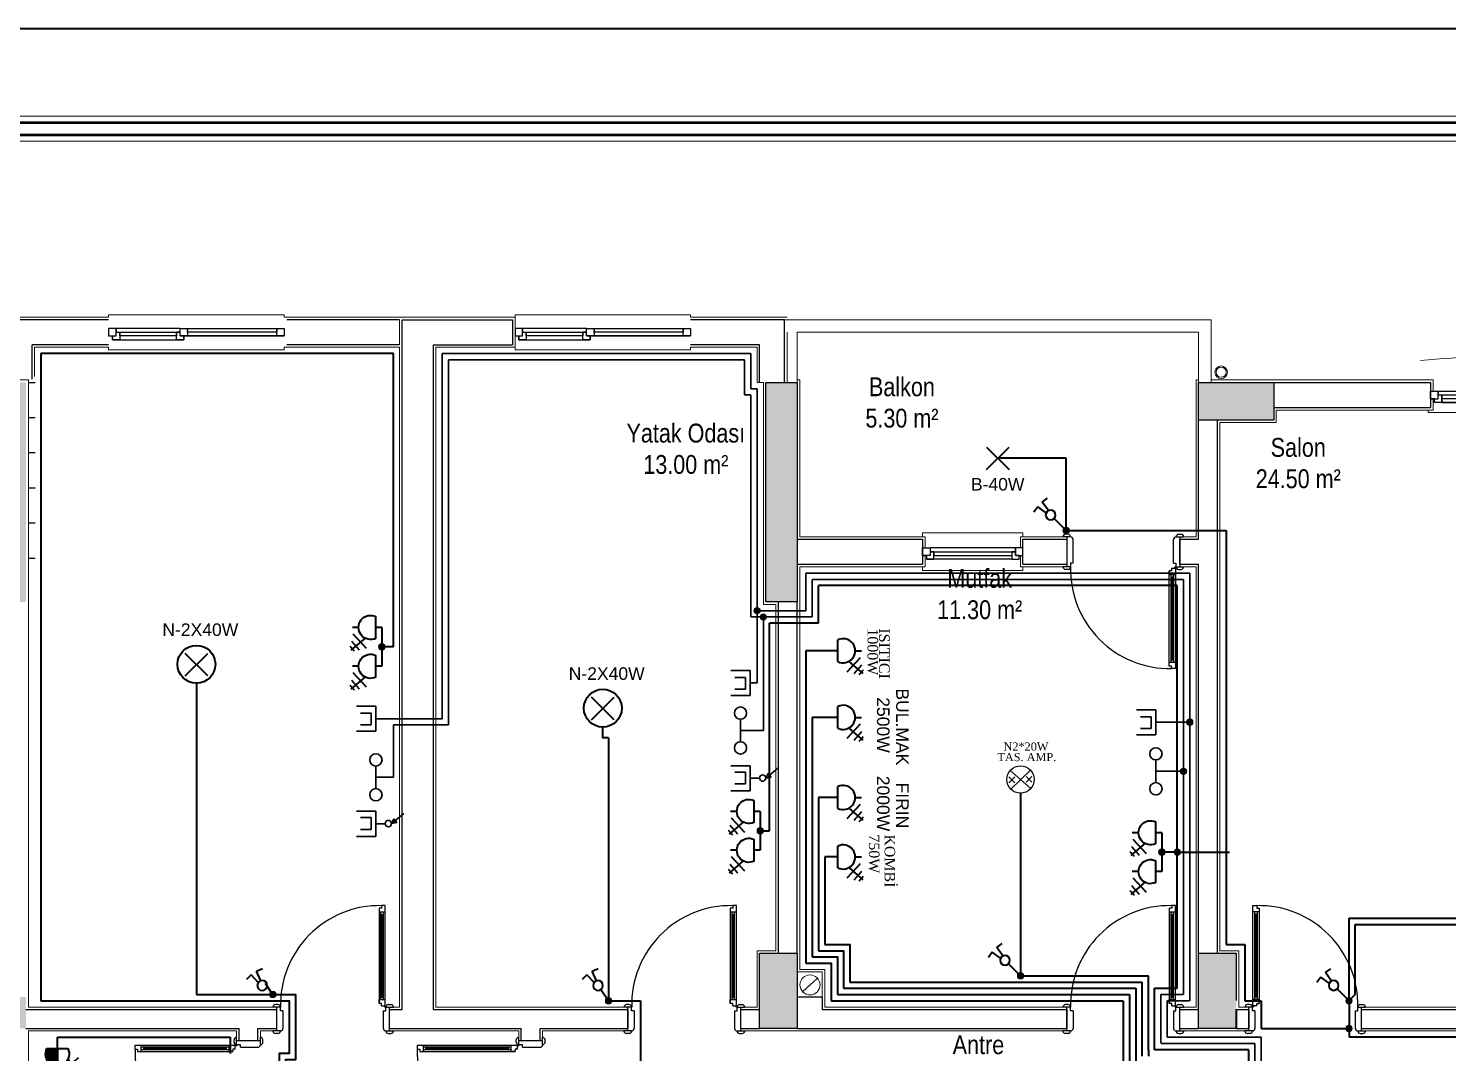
# Model space of a CAD drawing. Header units: metres. Extents: x 134072 to 172200, y 35728 to 38066.
# Drawn here: x 149183 to 150314, y 37250 to 38066 of the extents above; entities that cross this region are included whole.
import ezdxf
from ezdxf.enums import TextEntityAlignment as Align

# ---------------------------------------------------------------- set-up
doc = ezdxf.new("R2010")
doc.units = ezdxf.units.M
doc.linetypes.add('DASHED', pattern=[0.75, 0.5, -0.25])
for name, color, linetype in [('ANA', 10, 'Continuous'), ('den', 156, 'Continuous'), ('duvaR', 52, 'Continuous'), ('kapı', 129, 'Continuous'), ('Kolon', 175, 'Continuous'), ('pencere', 28, 'Continuous'), ('YAZI', 1, 'Continuous'), ('yazı', 7, 'Continuous')]:
    doc.layers.add(name, color=color, linetype=linetype)
for name, color, linetype, lineweight in [('baca', 161, 'Continuous', 20), ('Cizgi 20', 175, 'Continuous', 20), ('ELEKTRİK', 102, 'Continuous', 40), ('m_kuvvetliakım', 1, 'Continuous', 40), ('m_zayıfakım', 2, 'DASHED', 30), ('SEMBOL', 140, 'Continuous', 20), ('sıva', 145, 'Continuous', 5), ('Tarama 13', 221, 'Continuous', 13), ('Yagmur olugu', 201, 'Continuous', 15)]:
    doc.layers.add(name, color=color, linetype=linetype, lineweight=lineweight)
doc.styles.add('omr', font='ARIALN.TTF', dxfattribs={"height": 20})
doc.styles.add('ROMANTUR', font='arial.ttf', dxfattribs={"width": 0.7})
doc.styles.add('YAZI', font='times.ttf', dxfattribs={"height": 10.5})

# ---------------------------------------------------------------- blocks, each defined once
blk = doc.blocks.new('kapi')
at = {"layer": 'kapı'}
for p, q in [((42748.9, 28325.5), (42748.9, 28327.5)), ((42750.9, 28323.5), (42750.9, 28329.6)), ((42774.9, 28326.5), (42750.9, 28326.5)), ((42774.9, 28323.6), (42774.9, 28329.6)), ((42776.9, 28325.5), (42776.9, 28327.5)), ((42753.9, 28323.5), (42750.9, 28323.5)), ((42753.9, 28321.5), (42753.9, 28323.5)), ((42753.9, 28321.5), (42772.9, 28321.5)), ((42671.9, 28245), (42674.9, 28245)), ((42671.9, 28243), (42671.9, 28245)), ((42671.9, 28245), (42747.9, 28245)), ((42674.9, 28245), (42674.9, 28240)), ((42744.9, 28245), (42744.9, 28240)), ((42747.9, 28245), (42744.9, 28245)), ((42747.9, 28243), (42747.9, 28245)), ((42669.9, 28240), (42669.9, 28243)), ((42669.9, 28243), (42671.9, 28243)), ((42749.9, 28240), (42669.9, 28240)), ((42744.9, 28243.5), (42674.9, 28243.5)), ((42744.9, 28241.5), (42674.9, 28241.5)), ((42676.9, 28243.5), (42676.9, 28241.5)), ((42743, 28242.5), (42676.9, 28242.5)), ((42743, 28243.5), (42743, 28241.5)), ((42749.9, 28243), (42747.9, 28243)), ((42748.9, 28237.5), (42748.9, 28235.5)), ((42749.9, 28243), (42749.9, 28240)), ((42753.9, 28239.5), (42750.9, 28239.5)), ((42750.9, 28239.5), (42750.9, 28233.4)), ((42774.9, 28236.5), (42750.9, 28236.5)), ((42753.9, 28241.5), (42772.9, 28241.5)), ((42753.9, 28241.5), (42753.9, 28239.5)), ((42774.9, 28239.4), (42774.9, 28233.4)), ((42776.9, 28237.5), (42776.9, 28235.5))]:
    blk.add_line(p, q, dxfattribs=at)
blk.add_circle((42750.4, 28240), 0.5, dxfattribs=at)
for centre, radius, start, end in [((42751.1, 28327.5), 2.16, 94.4027, 179.1752), ((42750.9, 28325.5), 2, 180, 269.8869), ((42772.7, 28323.7), 2.19, 274.9061, 358.5815), ((42774.8, 28327.5), 2.16, 0.8274, 85.5947), ((42774.9, 28325.6), 2.01, 270.2023, 356.1969), ((42748.9, 28244.5), 79, 88.5661, 181.1371), ((42750.9, 28237.5), 2, 90.1131, 180), ((42751.1, 28235.5), 2.16, 180.8248, 265.5973), ((42772.7, 28239.3), 2.19, 1.4185, 85.0939), ((42774.9, 28237.4), 2.01, 3.8031, 89.7977), ((42774.8, 28235.5), 2.16, 274.4053, 359.1726)]:
    blk.add_arc(centre, radius, start, end, dxfattribs=at)
blk = doc.blocks.new('m-priz')
at = {"layer": 'm_kuvvetliakım'}
for p, q in [((0, 13.9), (0, 18.8)), ((16.7, 7.4), (5.3, 18.1)), ((8.5, 8.7), (18.2, 19.9)), ((18.2, 13), (11.2, 19.1)), ((19, 17.1), (15.3, 20.4)), ((8.7, 0), (-8.7, 0))]:
    blk.add_line(p, q, dxfattribs=at)
blk.add_arc((0, 4.2), 9.63, 333.9421, 206.0579, dxfattribs=at)
blk = doc.blocks.new('m-komutatör')
at = {"layer": 'm_kuvvetliakım', "color": 6}
for p, q in [((-24.8, 4), (-23.5, 12.1)), ((-12, 2), (-24.8, 4)), ((-12, -1.9), (-24.9, -4.1)), ((-24.9, -4.1), (-23.6, -12.2))]:
    blk.add_line(p, q, dxfattribs=at)
blk.add_circle((-6.2, 0), 6.17, dxfattribs=at)
blk = doc.blocks.new('m-anten')
at = {"layer": 'm_zayıfakım', "color": 30, "linetype": 'Continuous', "ltscale": 100}
for p, q in [((10, 0), (-10, 0)), ((-10, 0), (-10, -15.6)), ((10, -15.6), (10, 0)), ((-5, -3.7), (-5, -12.4)), ((4.4, -3.7), (-5, -3.7)), ((4.4, -12.4), (4.4, -3.7))]:
    blk.add_line(p, q, dxfattribs=at)
blk = doc.blocks.new('m-telefon')
at = {"layer": 'm_zayıfakım', "color": 2, "linetype": 'Continuous', "ltscale": 100}
blk.add_line((-9, 0), (9, 0), dxfattribs=at)
for centre in [(-13.9, 0), (13.9, 0)]:
    blk.add_circle(centre, 4.9, dxfattribs=at)
blk = doc.blocks.new('m-avize')
at = {"layer": 'm_kuvvetliakım', "color": 1}
for p, q in [((9, -9), (-9, 9)), ((-9, -9), (9, 9))]:
    blk.add_line(p, q, dxfattribs=at)
blk.add_circle((0, 0.3), 15.1, dxfattribs=at)
blk = doc.blocks.new('m-tv')
at = {"layer": 'm_zayıfakım', "color": 30, "linetype": 'Continuous', "ltscale": 100}
for p, q in [((-0.2, 12.7), (-8.3, 22.3)), ((-1, 16.7), (-4.1, 14.2)), ((-0.2, 12.7), (-4.1, 14.2)), ((-0.2, 12.7), (-1, 16.7)), ((10, 0), (-10, 0)), ((-10, 0), (-10, -15.6)), ((0, 0), (0, 7.4)), ((10, 0), (10, -15.6)), ((10, -15.6), (10, 0)), ((-5, -3.7), (-5, -12.4)), ((4.4, -3.7), (-5, -3.7)), ((4.4, -12.4), (4.4, -3.7))]:
    blk.add_line(p, q, dxfattribs=at)
blk.add_circle((-0.2, 9.9), 2.55, dxfattribs=at)
blk = doc.blocks.new('m-J1')
at = {"layer": 'm_kuvvetliakım'}
for p, q in [((-9, -9), (9, 9)), ((-9, 9), (9, -9))]:
    blk.add_line(p, q, dxfattribs=at)
blk = doc.blocks.new('m-epriz')
at = {"layer": 'm_kuvvetliakım'}
blk.add_hatch(color=256, dxfattribs=at).paths.add_polyline_path([(0, 13.9), (0, 0), (8.7, 0, 0.554639)])
for p, q in [((-19.7, 18), (-16.2, 21)), ((-8.5, 8.7), (-18.2, 19.9)), ((-18.2, 13), (-11.2, 19.1)), ((-16.7, 7.4), (-5.3, 18.1)), ((0, 13.9), (0, 18.8)), ((0, 0), (0, 13.9)), ((8.7, 0), (-8.7, 0))]:
    blk.add_line(p, q, dxfattribs=at)
blk.add_arc((0, 4.2), 9.63, 333.9421, 206.0579, dxfattribs=at)

msp = doc.modelspace()

# ---------------------------------------------------------------- hatches: boundary and pattern name
at = {"layer": 'SEMBOL'}
for points in [[(150012.4, 37666.1, -1), (150007.3, 37666.1, -1)], [(149766.1, 37602.1, -1), (149761, 37602.1, -1)], [(149771.1, 37597.1, -1), (149766, 37597.1, -1)], [(149466.8, 37573.3, -1), (149461.7, 37573.3, -1)], [(150111.1, 37513.2, -1), (150106, 37513.2, -1)], [(150106.1, 37474.1, -1), (150101, 37474.1, -1)], [(149768.5, 37426.6, -1), (149763.4, 37426.6, -1)], [(150088.7, 37409.6, -1), (150083.6, 37409.6, -1)], [(150101.2, 37409.6, -1), (150096.1, 37409.6, -1)], [(149976.1, 37311.1, -1), (149971, 37311.1, -1)], [(149374.9, 37296.7, -1), (149379.9, 37295.7, -1)], [(149642.6, 37291.5, -1), (149647.6, 37290.6, -1)], [(150238.1, 37291.1, -1), (150233, 37291.1, -1)], [(150238.1, 37269.1, -1), (150233, 37269.1, -1)]]:
    msp.add_hatch(color=1, dxfattribs=at).paths.add_polyline_path(points)
at = {"layer": 'Tarama 13'}
h = msp.add_hatch(dxfattribs=at)
h.set_pattern_fill('ANSI33,_O', color=256, scale=2)
h.set_pattern_definition([(45, (123036.863, 22063.553), (-8.980256, 8.980256), []), (45, (123045.843, 22063.553), (-8.980256, 8.980256), [6.35, -3.175])])
h.paths.add_polyline_path([(148380.5, 37659.1), (148350.5, 37659.1), (148350.5, 37599.1), (148380.5, 37599.1)])
h.paths.add_polyline_path([(148835.5, 37659.1), (148805.5, 37659.1), (148805.5, 37599.1), (148835.5, 37599.1)])
h.paths.add_polyline_path([(149180.5, 37784.1), (149155.5, 37784.1), (149155.5, 37609.1), (149180.5, 37609.1)])
h.paths.add_polyline_path([(149795.5, 37784.1), (149770.5, 37784.1), (149770.5, 37609.1), (149795.5, 37609.1)])
h.paths.add_polyline_path([(149795.5, 37329.1), (149765.5, 37329.1), (149765.5, 37269.1), (149795.5, 37269.1)])
h.paths.add_polyline_path([(149795.5, 37084.1), (149770.5, 37084.1), (149770.5, 37009.1), (149795.5, 37009.1)])
h.paths.add_polyline_path([(149180.5, 37084.1), (149155.5, 37084.1), (149155.5, 37009.1), (149180.5, 37009.1)])
h.paths.add_polyline_path([(149180.5, 37294.1), (148950.5, 37294.1), (148950.5, 37269.1), (149180.5, 37269.1)])
h.paths.add_polyline_path([(148835.5, 37084.1), (148660.5, 37084.1), (148660.5, 37059.1), (148835.5, 37059.1)])
h.paths.add_polyline_path([(148380.5, 37119.1), (148350.5, 37119.1), (148350.5, 37059.1), (148380.5, 37059.1)])
h.paths.add_polyline_path([(149180.5, 36859.1), (149155.5, 36859.1), (149155.5, 36784.1), (149180.5, 36784.1)])
h.paths.add_polyline_path([(149180.5, 36599.1), (149150.5, 36599.1), (149150.5, 36539.1), (149180.5, 36539.1)])
h.paths.add_polyline_path([(149180.5, 36259.1), (149155.5, 36259.1), (149155.5, 36084.1), (149180.5, 36084.1)])
h.paths.add_polyline_path([(148710.5, 36214.1), (148650.5, 36214.1), (148650.5, 36184.1), (148710.5, 36184.1)])
h.paths.add_polyline_path([(148380.5, 36244.1), (148350.5, 36244.1), (148350.5, 36184.1), (148380.5, 36184.1)])
h.paths.add_polyline_path([(148380.5, 36634.1), (148350.5, 36634.1), (148350.5, 36574.1), (148380.5, 36574.1)])
h.paths.add_polyline_path([(148710.5, 36599.1), (148650.5, 36599.1), (148650.5, 36569.1), (148710.5, 36569.1)])
h.paths.add_polyline_path([(149795.5, 36599.1), (149765.5, 36599.1), (149765.5, 36539.1), (149795.5, 36539.1)])
h.paths.add_polyline_path([(149795.5, 36259.1), (149770.5, 36259.1), (149770.5, 36084.1), (149795.5, 36084.1)])
h.paths.add_polyline_path([(150175.5, 36114.1), (150115.5, 36114.1), (150115.5, 36084.1), (150175.5, 36084.1)])
h.paths.add_polyline_path([(150145.5, 36599.1), (150115.5, 36599.1), (150115.5, 36539.1), (150145.5, 36539.1)])
h.paths.add_polyline_path([(150275.5, 36809.1), (150100.5, 36809.1), (150100.5, 36784.1), (150275.5, 36784.1)])
h.paths.add_polyline_path([(149795.5, 36859.1), (149770.5, 36859.1), (149770.5, 36784.1), (149795.5, 36784.1)])
h.paths.add_polyline_path([(150665.5, 36114.1), (150605.5, 36114.1), (150605.5, 36084.1), (150665.5, 36084.1)])
h.paths.add_polyline_path([(150765.5, 36599.1), (150640.5, 36599.1), (150640.5, 36574.1), (150765.5, 36574.1)])
h.paths.add_polyline_path([(150765.5, 36964.1), (150735.5, 36964.1), (150735.5, 36904.1), (150765.5, 36904.1)])
h.paths.add_polyline_path([(150765.5, 37294.1), (150640.5, 37294.1), (150640.5, 37269.1), (150765.5, 37269.1)])
h.paths.add_polyline_path([(150145.5, 37329.1), (150115.5, 37329.1), (150115.5, 37269.1), (150145.5, 37269.1)])
h.paths.add_polyline_path([(150275.5, 37084.1), (150100.5, 37084.1), (150100.5, 37059.1), (150275.5, 37059.1)])
h.paths.add_polyline_path([(150665.5, 37784.1), (150605.5, 37784.1), (150605.5, 37754.1), (150665.5, 37754.1)])
h.paths.add_polyline_path([(150175.5, 37784.1), (150115.5, 37784.1), (150115.5, 37754.1), (150175.5, 37754.1)])

# ---------------------------------------------------------------- linework, layer by layer
at = {"lineweight": 20}
for p, q in [((137518.3, 37996.4, 127785.9), (153740.3, 37996.4, 127785.9)), ((148139.4, 37976.4, 127785.9), (150911.3, 37976.4, 127785.9))]:
    msp.add_line(p, q, dxfattribs=at)
at = {"lineweight": 50}
for p, q in [((137523.3, 37991.4, 127785.9), (153732.7, 37991.4, 127785.9)), ((148134.4, 37981.4, 127785.9), (150917.1, 37981.4, 127785.9))]:
    msp.add_line(p, q, dxfattribs=at)
at = {"layer": 'ANA'}
for p, q in [((149968.9, 37469.6), (149964.3, 37465)), ((149964.3, 37469.6), (149968.9, 37465)), ((149978, 37469.9), (149982.6, 37465.3)), ((149982.6, 37469.9), (149978, 37465.3))]:
    msp.add_line(p, q, dxfattribs=at)
msp.add_circle((149973.6, 37467.5), 10.9, dxfattribs=at)
at = {"layer": 'baca', "linetype": 'ByBlock'}
for p, q in [((149795.5, 37314.1), (149815.5, 37314.1)), ((149815.5, 37314.1), (149815.5, 37294.1))]:
    msp.add_line(p, q, dxfattribs=at)
at = {"layer": 'baca'}
msp.add_line((149811.6, 37309.2), (149799.7, 37298.4), dxfattribs=at)
msp.add_circle((149805.7, 37303.8), 8, dxfattribs=at)
at = {"layer": 'Cizgi 20'}
for points in [[(149785.5, 37784.1), (149785.5, 37834.1), (150125.5, 37834.1), (150125.5, 37784.1)], [(149795.5, 37784.1), (149795.5, 37824.1), (150115.5, 37824.1), (150115.5, 37784.1)]]:
    msp.add_lwpolyline(points, dxfattribs=at)
at = {"layer": 'den'}
for p, q in [((149182.5, 37784.1), (149188, 37784.1)), ((149182.5, 37756.1), (149188, 37756.1)), ((149182.5, 37728.1), (149188, 37728.1)), ((149182.5, 37700.1), (149188, 37700.1)), ((149182.5, 37672.1), (149188, 37672.1)), ((149182.5, 37644.1), (149188, 37644.1))]:
    msp.add_line(p, q, dxfattribs=at)
at = {"layer": 'den', "lineweight": 5}
for points in [[(149246.5, 37836.1), (149246.5, 37838.1), (149386.5, 37838.1), (149386.5, 37836.1)], [(149570.5, 37836.1), (149570.5, 37838.1), (149710.5, 37838.1), (149710.5, 37836.1)], [(149246.5, 37812.1), (149246.5, 37810.1), (149386.5, 37810.1), (149386.5, 37812.1)], [(149570.5, 37812.1), (149570.5, 37810.1), (149710.5, 37810.1), (149710.5, 37812.1)], [(150482.5, 37762.1), (150482.5, 37760.1), (150298.5, 37760.1), (150298.5, 37762.1)], [(149895.5, 37661.1), (149895.5, 37664.1), (149975.5, 37664.1), (149975.5, 37661.1)], [(149975.5, 37637.1), (149975.5, 37634.1), (149895.5, 37634.1), (149895.5, 37637.1)]]:
    msp.add_lwpolyline(points, dxfattribs=at)
msp.add_arc((150390.5, 36727.3), 1078.7, 84.7877, 95.2123, dxfattribs=at)
at = {"layer": 'duvaR'}
for p, q in [((149246.5, 37834.1), (149165.5, 37834.1)), ((149478.5, 37834.1), (149388.5, 37834.1)), ((149480.5, 37834.1), (149568.5, 37834.1)), ((149480.5, 37509.1), (149480.5, 37834.1)), ((149568.5, 37834.1), (149568.5, 37814.1)), ((149785.5, 37834.1), (149710.5, 37834.1)), ((149785.5, 37784.1), (149785.5, 37834.1)), ((149185.5, 37786.7), (149185.5, 37814.1)), ((149478.5, 37814.1), (149388.5, 37814.1)), ((149505.5, 37284.1), (149505.5, 37814.1)), ((149505.5, 37814.1), (149568.5, 37814.1)), ((149765.5, 37814.1), (149710.5, 37814.1)), ((149765.5, 37784.1), (149765.5, 37814.1)), ((150175.5, 37784.1), (150300.5, 37784.1)), ((150300.5, 37784.1), (150300.5, 37764.1)), ((150175.5, 37764.1), (150300.5, 37764.1)), ((150115.5, 37659.1), (150115.5, 37754.1)), ((150130.5, 37329.1), (150130.5, 37754.1)), ((149795.5, 37659.1), (149895.5, 37659.1)), ((149895.5, 37659.1), (149895.5, 37639.1)), ((149975.5, 37659.1), (150010.5, 37659.1)), ((149975.5, 37639.1), (149975.5, 37659.1)), ((150010.5, 37659.1), (150010.5, 37639.1)), ((150100.5, 37659.1), (150115.5, 37659.1)), ((150100.5, 37639.1), (150100.5, 37659.1)), ((149795.5, 37639.1), (149895.5, 37639.1)), ((149975.5, 37639.1), (150010.5, 37639.1)), ((150100.5, 37639.1), (150115.5, 37639.1)), ((150115.5, 37329.1), (150115.5, 37639.1)), ((149780.5, 37329.1), (149780.5, 37609.1)), ((149795.5, 37329.1), (149795.5, 37609.1)), ((149480.5, 37284.1), (149480.5, 37509.1)), ((149815.5, 37294.1), (149795.5, 37294.1)), ((149815.5, 37294.1), (149815.5, 37284.1)), ((149180.5, 37284.1), (149340.5, 37284.1)), ((149340.5, 37284.1), (149380.1, 37284.1)), ((149470.5, 37284.1), (149480.5, 37284.1)), ((149505.5, 37284.1), (149590.5, 37284.1)), ((149590.5, 37284.1), (149660.5, 37284.1)), ((149660.5, 37284.1), (149660.5, 37269.1)), ((149750.5, 37284.1), (149765.5, 37284.1)), ((149750.5, 37269.1), (149750.5, 37284.1)), ((149815.5, 37284.1), (150010.5, 37284.1)), ((150010.5, 37284.1), (150010.5, 37269.1)), ((150100.5, 37284.1), (150115.5, 37284.1)), ((150100.5, 37269.1), (150100.5, 37284.1)), ((150145.5, 37284.1), (150155.5, 37284.1)), ((150155.5, 37284.1), (150155.5, 37269.1)), ((150245.5, 37284.1), (150385.5, 37284.1)), ((150245.5, 37269.1), (150245.5, 37284.1)), ((149180.5, 37269.1), (149350.5, 37269.1)), ((149350.5, 37259.1), (149350.5, 37269.1)), ((149365.5, 37269.1), (149380.5, 37269.1)), ((149365.5, 37259.1), (149365.5, 37269.1)), ((149365.5, 37269.1), (149380.5, 37269.1)), ((149470.5, 37269.1), (149480.5, 37269.1)), ((149480.5, 37269.1), (149575.5, 37269.1)), ((149575.5, 37259.1), (149575.5, 37269.1)), ((149590.5, 37259.1), (149590.5, 37269.1)), ((149590.5, 37269.1), (149660.5, 37269.1)), ((149750.5, 37269.1), (149765.5, 37269.1)), ((149795.5, 37269.1), (150010.5, 37269.1)), ((150100.5, 37269.1), (150115.5, 37269.1)), ((150145.5, 37269.1), (150155.5, 37269.1)), ((150245.5, 37269.1), (150385.5, 37269.1)), ((149365.5, 37259.1), (149350.5, 37259.1)), ((149590.5, 37259.1), (149575.5, 37259.1))]:
    msp.add_line(p, q, dxfattribs=at)
for points in [[(149246.5, 37814.1), (149185.5, 37814.1)], [(149340.5, 37284.1), (149380.5, 37284.1)]]:
    msp.add_lwpolyline(points, dxfattribs=at)
at = {"layer": 'ELEKTRİK'}
msp.add_line((135359.3, 38066.3, 127785.9), (172199.8, 38066.3, 127785.9), dxfattribs=at)
at = {"layer": 'kapı'}
for p, q in [((149462.1, 37365), (149462.1, 37362)), ((149464.1, 37365), (149462.1, 37365)), ((149462.1, 37365), (149462.1, 37289.1)), ((149467.1, 37367), (149464.1, 37367)), ((149464.1, 37367), (149464.1, 37365)), ((149467.1, 37287.1), (149467.1, 37367)), ((149742.1, 37365), (149742.1, 37362)), ((149744.1, 37365), (149742.1, 37365)), ((149742.1, 37365), (149742.1, 37289.1)), ((149747.1, 37367), (149744.1, 37367)), ((149744.1, 37367), (149744.1, 37365)), ((149747.1, 37287.1), (149747.1, 37367)), ((150092.1, 37365), (150092.1, 37362)), ((150094.1, 37365), (150092.1, 37365)), ((150092.1, 37365), (150092.1, 37289.1)), ((150097.1, 37367), (150094.1, 37367)), ((150094.1, 37367), (150094.1, 37365)), ((150097.1, 37287.1), (150097.1, 37367)), ((150158.9, 37367), (150161.9, 37367)), ((150158.9, 37287.1), (150158.9, 37367)), ((150161.9, 37367), (150161.9, 37365)), ((150161.9, 37365), (150163.9, 37365)), ((150163.9, 37365), (150163.9, 37362)), ((150163.9, 37365), (150163.9, 37289.1)), ((149462.1, 37362), (149467.1, 37362)), ((149463.6, 37292.1), (149463.6, 37362)), ((149463.6, 37360), (149465.6, 37360)), ((149464.6, 37294), (149464.6, 37360)), ((149465.6, 37292.1), (149465.6, 37362)), ((149742.1, 37362), (149747.1, 37362)), ((149743.6, 37292.1), (149743.6, 37362)), ((149743.6, 37360), (149745.6, 37360)), ((149744.6, 37294), (149744.6, 37360)), ((149745.6, 37292.1), (149745.6, 37362)), ((150092.1, 37362), (150097.1, 37362)), ((150093.6, 37292.1), (150093.6, 37362)), ((150093.6, 37360), (150095.6, 37360)), ((150094.6, 37294), (150094.6, 37360)), ((150095.6, 37292.1), (150095.6, 37362)), ((150163.9, 37362), (150158.9, 37362)), ((150160.4, 37292.1), (150160.4, 37362)), ((150162.4, 37360), (150160.4, 37360)), ((150161.4, 37294), (150161.4, 37360)), ((150162.4, 37292.1), (150162.4, 37362)), ((149383.5, 37286.1), (149377.4, 37286.1)), ((149381.5, 37288.1), (149379.5, 37288.1)), ((149380.5, 37267.1), (149380.5, 37286.1)), ((149383.5, 37283.1), (149383.5, 37286.1)), ((149462.1, 37292.1), (149467.1, 37292.1)), ((149462.1, 37289.1), (149462.1, 37292.1)), ((149464.1, 37289.1), (149462.1, 37289.1)), ((149463.6, 37294), (149465.6, 37294)), ((149464.1, 37287.1), (149464.1, 37289.1)), ((149464.1, 37287.1), (149467.1, 37287.1)), ((149467.5, 37283.1), (149467.5, 37286.1)), ((149467.5, 37286.1), (149473.6, 37286.1)), ((149469.5, 37288.1), (149471.5, 37288.1)), ((149470.5, 37267.1), (149470.5, 37286.1)), ((149663.5, 37286.1), (149657.4, 37286.1)), ((149661.5, 37288.1), (149659.5, 37288.1)), ((149660.5, 37267.1), (149660.5, 37286.1)), ((149663.5, 37283.1), (149663.5, 37286.1)), ((149742.1, 37292.1), (149747.1, 37292.1)), ((149742.1, 37289.1), (149742.1, 37292.1)), ((149744.1, 37289.1), (149742.1, 37289.1)), ((149743.6, 37294), (149745.6, 37294)), ((149744.1, 37287.1), (149744.1, 37289.1)), ((149744.1, 37287.1), (149747.1, 37287.1)), ((149747.5, 37283.1), (149747.5, 37286.1)), ((149747.5, 37286.1), (149753.6, 37286.1)), ((149749.5, 37288.1), (149751.5, 37288.1)), ((149750.5, 37267.1), (149750.5, 37286.1)), ((150013.5, 37286.1), (150007.4, 37286.1)), ((150011.5, 37288.1), (150009.5, 37288.1)), ((150010.5, 37267.1), (150010.5, 37286.1)), ((150013.5, 37283.1), (150013.5, 37286.1)), ((150092.1, 37292.1), (150097.1, 37292.1)), ((150092.1, 37289.1), (150092.1, 37292.1)), ((150094.1, 37289.1), (150092.1, 37289.1)), ((150093.6, 37294), (150095.6, 37294)), ((150094.1, 37287.1), (150094.1, 37289.1)), ((150094.1, 37287.1), (150097.1, 37287.1)), ((150097.5, 37283.1), (150097.5, 37286.1)), ((150097.5, 37286.1), (150103.6, 37286.1)), ((150099.5, 37288.1), (150101.5, 37288.1)), ((150100.5, 37267.1), (150100.5, 37286.1)), ((150158.5, 37286.1), (150152.4, 37286.1)), ((150156.5, 37288.1), (150154.5, 37288.1)), ((150155.5, 37267.1), (150155.5, 37286.1)), ((150158.5, 37283.1), (150158.5, 37286.1)), ((150163.9, 37292.1), (150158.9, 37292.1)), ((150161.9, 37287.1), (150158.9, 37287.1)), ((150162.4, 37294), (150160.4, 37294)), ((150161.9, 37289.1), (150163.9, 37289.1)), ((150161.9, 37287.1), (150161.9, 37289.1)), ((150163.9, 37289.1), (150163.9, 37292.1)), ((150242.5, 37283.1), (150242.5, 37286.1)), ((150242.5, 37286.1), (150248.6, 37286.1)), ((150244.5, 37288.1), (150246.5, 37288.1)), ((150245.5, 37267.1), (150245.5, 37286.1)), ((149385.5, 37283.1), (149383.5, 37283.1)), ((149385.5, 37283.1), (149385.5, 37269.1)), ((149465.5, 37283.1), (149465.5, 37269.1)), ((149465.5, 37283.1), (149467.5, 37283.1)), ((149665.5, 37283.1), (149663.5, 37283.1)), ((149665.5, 37283.1), (149665.5, 37269.1)), ((149745.5, 37283.1), (149745.5, 37269.1)), ((149745.5, 37283.1), (149747.5, 37283.1)), ((150015.5, 37283.1), (150013.5, 37283.1)), ((150015.5, 37283.1), (150015.5, 37269.1)), ((150095.5, 37283.1), (150095.5, 37269.1)), ((150095.5, 37283.1), (150097.5, 37283.1)), ((150160.5, 37283.1), (150158.5, 37283.1)), ((150160.5, 37283.1), (150160.5, 37269.1)), ((150240.5, 37283.1), (150240.5, 37269.1)), ((150240.5, 37283.1), (150242.5, 37283.1)), ((149383.4, 37267.1), (149377.4, 37267.1)), ((149381.5, 37265.1), (149379.5, 37265.1)), ((149467.6, 37267.1), (149473.6, 37267.1)), ((149469.5, 37265.1), (149471.5, 37265.1)), ((149663.4, 37267.1), (149657.4, 37267.1)), ((149661.5, 37265.1), (149659.5, 37265.1)), ((149747.6, 37267.1), (149753.6, 37267.1)), ((149749.5, 37265.1), (149751.5, 37265.1)), ((150013.4, 37267.1), (150007.4, 37267.1)), ((150011.5, 37265.1), (150009.5, 37265.1)), ((150097.6, 37267.1), (150103.6, 37267.1)), ((150099.5, 37265.1), (150101.5, 37265.1)), ((150158.4, 37267.1), (150152.4, 37267.1)), ((150156.5, 37265.1), (150154.5, 37265.1)), ((150242.6, 37267.1), (150248.6, 37267.1)), ((150244.5, 37265.1), (150246.5, 37265.1)), ((149267.5, 37255.6), (149267.5, 37252.6)), ((149347.5, 37255.6), (149267.5, 37255.6)), ((149267.5, 37252.6), (149269.5, 37252.6)), ((149269.5, 37252.6), (149269.5, 37250.6)), ((149272.5, 37250.6), (149272.5, 37255.6)), ((149342.5, 37254.1), (149272.5, 37254.1)), ((149342.5, 37252.1), (149272.5, 37252.1)), ((149274.5, 37252.1), (149274.5, 37254.1)), ((149340.5, 37253.1), (149274.5, 37253.1)), ((149340.5, 37252.1), (149340.5, 37254.1)), ((149342.5, 37250.6), (149342.5, 37255.6)), ((149345.5, 37252.6), (149345.5, 37250.6)), ((149347.5, 37252.6), (149345.5, 37252.6)), ((149346.5, 37258.1), (149346.5, 37260.1)), ((149347.5, 37252.6), (149347.5, 37255.6)), ((149348.5, 37256.1), (149348.5, 37262.2)), ((149367.5, 37259.1), (149348.5, 37259.1)), ((149351.5, 37256.1), (149348.5, 37256.1)), ((149351.5, 37254.1), (149351.5, 37256.1)), ((149351.5, 37254.1), (149365.5, 37254.1)), ((149367.5, 37256.2), (149367.5, 37262.2)), ((149369.5, 37258.1), (149369.5, 37260.1)), ((149492.5, 37255.6), (149492.5, 37252.6)), ((149572.5, 37255.6), (149492.5, 37255.6)), ((149492.5, 37252.6), (149494.5, 37252.6)), ((149494.5, 37252.6), (149494.5, 37250.6)), ((149497.5, 37250.6), (149497.5, 37255.6)), ((149567.5, 37254.1), (149497.5, 37254.1)), ((149567.5, 37252.1), (149497.5, 37252.1)), ((149499.5, 37252.1), (149499.5, 37254.1)), ((149565.5, 37253.1), (149499.5, 37253.1)), ((149565.5, 37252.1), (149565.5, 37254.1)), ((149567.5, 37250.6), (149567.5, 37255.6)), ((149570.5, 37252.6), (149570.5, 37250.6)), ((149572.5, 37252.6), (149570.5, 37252.6)), ((149571.5, 37258.1), (149571.5, 37260.1)), ((149572.5, 37252.6), (149572.5, 37255.6)), ((149573.5, 37256.1), (149573.5, 37262.2)), ((149592.5, 37259.1), (149573.5, 37259.1)), ((149576.5, 37256.1), (149573.5, 37256.1)), ((149576.5, 37254.1), (149576.5, 37256.1)), ((149576.5, 37254.1), (149590.5, 37254.1)), ((149592.5, 37256.2), (149592.5, 37262.2)), ((149594.5, 37258.1), (149594.5, 37260.1)), ((149269.5, 37250.6), (149272.5, 37250.6)), ((149269.5, 37250.6), (149345.5, 37250.6)), ((149345.5, 37250.6), (149342.5, 37250.6)), ((149494.5, 37250.6), (149497.5, 37250.6)), ((149494.5, 37250.6), (149570.5, 37250.6)), ((149570.5, 37250.6), (149567.5, 37250.6))]:
    msp.add_line(p, q, dxfattribs=at)
for centre in [(149467.1, 37286.6), (149747.1, 37286.6), (150097.1, 37286.6), (150158.9, 37286.6), (149348, 37255.6), (149573, 37255.6)]:
    msp.add_circle(centre, 0.5, dxfattribs=at)
for centre, radius, start, end in [((149462.5, 37288), 79, 88.8629, 181.4339), ((149742.5, 37288), 79, 88.8629, 181.4339), ((150092.5, 37288), 79, 88.8629, 181.4339), ((150163.5, 37288), 79, 358.5661, 91.1371), ((149379.5, 37285.9), 2.16, 90.8248, 175.5973), ((149381.5, 37286.1), 2, 0.1131, 90), ((149469.5, 37286.1), 2, 90, 179.8869), ((149471.5, 37285.9), 2.16, 4.4027, 89.1752), ((149659.5, 37285.9), 2.16, 90.8248, 175.5973), ((149661.5, 37286.1), 2, 0.1131, 90), ((149749.5, 37286.1), 2, 90, 179.8869), ((149751.5, 37285.9), 2.16, 4.4027, 89.1752), ((150009.5, 37285.9), 2.16, 90.8248, 175.5973), ((150011.5, 37286.1), 2, 0.1131, 90), ((150099.5, 37286.1), 2, 90, 179.8869), ((150101.5, 37285.9), 2.16, 4.4027, 89.1752), ((150154.5, 37285.9), 2.16, 90.8248, 175.5973), ((150156.5, 37286.1), 2, 0.1131, 90), ((150244.5, 37286.1), 2, 90, 179.8869), ((150246.5, 37285.9), 2.16, 4.4027, 89.1752), ((149379.5, 37267.2), 2.16, 184.4053, 269.1726), ((149381.4, 37267.1), 2.01, 273.8031, 359.7977), ((149383.3, 37269.2), 2.19, 271.4185, 355.0939), ((149467.7, 37269.2), 2.19, 184.9061, 268.5815), ((149469.6, 37267.1), 2.01, 180.2023, 266.1969), ((149471.5, 37267.2), 2.16, 270.8274, 355.5947), ((149659.5, 37267.2), 2.16, 184.4053, 269.1726), ((149661.4, 37267.1), 2.01, 273.8031, 359.7977), ((149663.3, 37269.2), 2.19, 271.4185, 355.0939), ((149747.7, 37269.2), 2.19, 184.9061, 268.5815), ((149749.6, 37267.1), 2.01, 180.2023, 266.1969), ((149751.5, 37267.2), 2.16, 270.8274, 355.5947), ((150009.5, 37267.2), 2.16, 184.4053, 269.1726), ((150011.4, 37267.1), 2.01, 273.8031, 359.7977), ((150013.3, 37269.2), 2.19, 271.4185, 355.0939), ((150097.7, 37269.2), 2.19, 184.9061, 268.5815), ((150099.6, 37267.1), 2.01, 180.2023, 266.1969), ((150101.5, 37267.2), 2.16, 270.8274, 355.5947), ((150154.5, 37267.2), 2.16, 184.4053, 269.1726), ((150156.4, 37267.1), 2.01, 273.8031, 359.7977), ((150158.3, 37269.2), 2.19, 271.4185, 355.0939), ((150242.7, 37269.2), 2.19, 184.9061, 268.5815), ((150244.6, 37267.1), 2.01, 180.2023, 266.1969), ((150246.5, 37267.2), 2.16, 270.8274, 355.5947), ((149346.5, 37251), 79, 178.8629, 271.4339), ((149348.7, 37260), 2.16, 94.4027, 179.1752), ((149348.5, 37258.1), 2, 180, 269.8869), ((149365.3, 37256.2), 2.19, 274.9061, 358.5815), ((149367.3, 37260), 2.16, 0.8274, 85.5947), ((149367.5, 37258.2), 2.01, 270.2023, 356.1969), ((149571.5, 37251), 79, 178.8629, 271.4339), ((149573.7, 37260), 2.16, 94.4027, 179.1752), ((149573.5, 37258.1), 2, 180, 269.8869), ((149590.3, 37256.2), 2.19, 274.9061, 358.5815), ((149592.3, 37260), 2.16, 0.8274, 85.5947), ((149592.5, 37258.2), 2.01, 270.2023, 356.1969)]:
    msp.add_arc(centre, radius, start, end, dxfattribs=at)
at = {"layer": 'Kolon'}
for p, q in [((149770.5, 37609.1), (149770.5, 37784.1)), ((149770.5, 37784.1), (149795.5, 37784.1)), ((149795.5, 37784.1), (149795.5, 37609.1)), ((150115.5, 37754.1), (150115.5, 37784.1)), ((150115.5, 37784.1), (150175.5, 37784.1)), ((150175.5, 37784.1), (150175.5, 37754.1)), ((150175.5, 37754.1), (150115.5, 37754.1)), ((149795.5, 37609.1), (149770.5, 37609.1)), ((149765.5, 37269.1), (149765.5, 37329.1)), ((149765.5, 37329.1), (149795.5, 37329.1)), ((149795.5, 37329.1), (149795.5, 37269.1)), ((150115.5, 37329.1), (150145.5, 37329.1)), ((150115.5, 37269.1), (150115.5, 37329.1)), ((150145.5, 37329.1), (150145.5, 37291.3)), ((150145.5, 37284.1), (150145.5, 37269.1)), ((149795.5, 37269.1), (149765.5, 37269.1)), ((150145.5, 37269.1), (150115.5, 37269.1))]:
    msp.add_line(p, q, dxfattribs=at)
at = {"layer": 'm_kuvvetliakım'}
for p, q in [((149192.5, 37807.1), (149192.5, 37291.1)), ((149473.5, 37573.3), (149473.5, 37807.1)), ((149812.5, 37592.1), (149812.5, 37622.1)), ((150098.5, 37301.1), (150098.5, 37622.1)), ((149773.5, 37426.6), (149773.5, 37592.1)), ((149812.5, 37592.1), (149773.5, 37592.1)), ((149464.3, 37588.8), (149459.6, 37588.8)), ((149464.3, 37588.8), (149464.3, 37557.8)), ((149827.9, 37570.2), (149802.5, 37570.2)), ((149464.3, 37557.8), (149459.6, 37557.8)), ((149827.9, 37517.1), (149807.5, 37517.1)), ((149827.9, 37453.2), (149812.5, 37453.2)), ((149766, 37442.1), (149761.2, 37442.1)), ((149766, 37442.1), (149766, 37411.1)), ((150086.2, 37425.1), (150081.5, 37425.1)), ((150086.2, 37425.1), (150086.2, 37394.1)), ((149766, 37411.1), (149761.2, 37411.1)), ((149827.9, 37405.8), (149817.5, 37405.8)), ((150098.6, 37409.6), (150086.2, 37409.6)), ((150098.6, 37409.6), (150120.6, 37409.6)), ((150105.6, 37409.6), (150120.6, 37409.6)), ((150120.6, 37409.6), (150140.1, 37409.6)), ((150086.2, 37394.1), (150081.5, 37394.1)), ((150065.5, 37301.1), (150065.5, 37242.1)), ((150070.5, 37247.1), (150070.5, 37306.1)), ((150080.5, 37301.1), (150098.5, 37301.1)), ((150080.5, 37252.1), (150080.5, 37301.1)), ((150055.5, 37291.1), (150055.5, 37232.1)), ((150060.5, 37296.1), (150060.5, 37237.1)), ((150145.5, 37284.1), (150145.5, 37269.1)), ((149205.6, 37262.1), (149343.5, 37262.1)), ((149343.5, 37262.1), (149343.5, 37249.1)), ((150155.5, 37252.1), (150080.5, 37252.1)), ((150155.5, 37116.1), (150155.5, 37252.1))]:
    msp.add_line(p, q, dxfattribs=at)
at = {"layer": 'm_kuvvetliakım', "color": 6}
for p, q in [((150000.3, 37675.6), (150008.1, 37667.9)), ((149964, 37320.6), (149971.8, 37312.9)), ((149371.2, 37305.2), (149375.9, 37298.3)), ((149638.9, 37300.1), (149643.6, 37293.2)), ((150226, 37300.6), (150233.7, 37292.9))]:
    msp.add_line(p, q, dxfattribs=at)
at = {"layer": 'm_kuvvetliakım', "color": 5}
for p, q in [((150009.9, 37666.1), (150137.5, 37666.1)), ((150137.5, 37666.1), (150137.5, 37336.1)), ((149645.1, 37500.8), (149645.1, 37293.6)), ((149966.4, 37467.4), (149966.7, 37467.4)), ((149973.6, 37456.6), (149973.6, 37311.1)), ((150235.5, 37293.6), (150235.5, 37356.9)), ((150235.5, 37356.9), (150348.7, 37356.9)), ((150240.5, 37296.1), (150240.5, 37351.9)), ((150240.5, 37351.9), (150408.3, 37351.9)), ((150137.5, 37336.1), (150152.5, 37336.1)), ((150152.5, 37336.1), (150152.5, 37291.1)), ((150075.5, 37252.1), (150075.5, 37311.1)), ((149645.1, 37298.6), (149645.1, 37293.6)), ((149645.1, 37291.1), (149670.5, 37291.1)), ((149670.5, 37291.1), (149670.5, 37186.1)), ((150152.5, 37291.1), (150165.5, 37291.1)), ((150165.5, 37291.1), (150165.5, 37269.1)), ((150235.5, 37288.5), (150235.5, 37262.1)), ((150237.3, 37292.9), (150240.5, 37296.1)), ((150075.5, 37252.1), (150075.5, 37247.1))]:
    msp.add_line(p, q, dxfattribs=at)
at = {"layer": 'm_kuvvetliakım'}
for points in [[(149473.5, 37807.1), (149192.5, 37807.1)], [(150098.5, 37622.1), (149812.5, 37622.1)], [(149473.5, 37573.3), (149464.3, 37573.3)], [(149802.5, 37570.2), (149802.5, 37329.1), (149802.5, 37321.1)], [(149807.5, 37517.1), (149807.5, 37329.1), (149807.5, 37326.1)], [(149812.5, 37453.2), (149812.5, 37331.1)], [(149768.5, 37426.6), (149773.5, 37426.6)], [(149817.5, 37405.8), (149817.5, 37336.1)], [(149812.5, 37331.1), (149832.5, 37331.1), (149832.5, 37301.1)], [(149817.5, 37336.1), (149837.5, 37336.1), (149837.5, 37306.1)], [(149802.5, 37321.1), (149822.5, 37321.1), (149822.5, 37291.1)], [(149807.5, 37326.1), (149827.5, 37326.1), (149827.5, 37296.1)], [(149832.5, 37301.1), (150065.5, 37301.1)], [(149837.5, 37306.1), (150070.5, 37306.1)], [(149192.5, 37291.1), (149377.4, 37291.1), (149390.5, 37291.1), (149390.5, 37269.1), (149390.5, 37249.1), (149382.5, 37249.1), (149382.5, 37181.1), (149559.5, 37181.1), (149559.5, 37189.1), (149607.5, 37189.1), (149607.5, 37181.1), (149670.5, 37181.1), (149763.5, 37181.1), (149817.5, 37181.1), (149817.5, 37106.1), (149865.5, 37106.1), (149865.5, 37126.1), (149901.2, 37126.1), (149901.2, 37135), (149936.2, 37135), (149936.2, 37120)], [(149822.5, 37291.1), (150055.5, 37291.1)], [(149827.5, 37296.1), (150060.5, 37296.1)], [(149205.6, 37253.1), (149205.6, 37262.1)]]:
    msp.add_lwpolyline(points, dxfattribs=at)
at = {"layer": 'm_kuvvetliakım', "color": 5}
for points in [[(150009.9, 37723.6), (149955.5, 37723.6)], [(150009.9, 37668.6), (150009.9, 37723.6)], [(149316.5, 37544.3), (149316.5, 37296.1)], [(149645.1, 37500.8), (149640.5, 37500.8), (149640.5, 37509.3)], [(149973.6, 37311.1), (150075.5, 37311.1)], [(149316.5, 37296.1), (149377.4, 37296.1), (149395.5, 37296.1), (149395.5, 37269.1), (149395.5, 37244.1), (149387.5, 37244.1), (149387.5, 37186.1), (149554.5, 37186.1), (149554.5, 37194.1), (149612.5, 37194.1), (149612.5, 37186.1), (149670.5, 37186.1), (149763.5, 37186.1), (149822.5, 37186.1), (149822.5, 37111.1), (149860.5, 37111.1), (149860.5, 37131.1), (149896.2, 37131.1), (149896.2, 37140), (149941.2, 37140), (149941.2, 37120)], [(150165.5, 37269.1), (150233, 37269.1)], [(150378.5, 37166.6), (150378.5, 37262.1), (150235.5, 37262.1)]]:
    msp.add_lwpolyline(points, dxfattribs=at)
at = {"layer": 'm_zayıfakım', "color": 30}
for p, q in [((149512.5, 37807.1), (149512.5, 37534.1)), ((149512.5, 37807.1), (149758.5, 37807.1)), ((149763.5, 37604.6), (149763.5, 37779.1)), ((149802.5, 37602.1), (149802.5, 37632.1)), ((150108.5, 37632.1), (150098.5, 37632.1)), ((150108.5, 37291.1), (150108.5, 37632.1)), ((149763.5, 37544.5), (149763.5, 37602.1)), ((149802.5, 37602.1), (149763.5, 37602.1)), ((149758.1, 37544.5), (149763.5, 37544.5)), ((150090.5, 37291.1), (150090.5, 37262.1)), ((150090.5, 37291.1), (150108.5, 37291.1)), ((150165.5, 37262.1), (150165.5, 37101.1))]:
    msp.add_line(p, q, dxfattribs=at)
at = {"layer": 'm_zayıfakım'}
for p, q in [((149517.5, 37802.1), (149517.5, 37534.1)), ((149517.5, 37802.1), (149753.5, 37802.1)), ((149758.5, 37597.1), (149758.5, 37774.1)), ((149807.5, 37597.1), (149807.5, 37627.1)), ((150103.5, 37296.1), (150103.5, 37627.1)), ((149768.5, 37506.6), (149768.5, 37597.1)), ((149807.5, 37597.1), (149768.5, 37597.1)), ((149750.3, 37506.6), (149768.5, 37506.6)), ((150085.5, 37296.1), (150085.5, 37257.1)), ((150085.5, 37296.1), (150103.5, 37296.1)), ((150160.5, 37257.1), (150160.5, 37096.1))]:
    msp.add_line(p, q, dxfattribs=at)
at = {"layer": 'm_zayıfakım', "color": 30}
for points in [[(149763.5, 37779.1), (149758.5, 37779.1), (149758.5, 37807.1)], [(150098.5, 37632.1), (149802.5, 37632.1)], [(149512.5, 37534.1), (149512.5, 37516), (149459.6, 37516)], [(150081.5, 37513.2), (150108.5, 37513.2)], [(150165.5, 37262.1), (150145.5, 37262.1), (150115.5, 37262.1), (150090.5, 37262.1)]]:
    msp.add_lwpolyline(points, dxfattribs=at)
at = {"layer": 'm_zayıfakım'}
for points in [[(149753.5, 37774.1), (149753.5, 37802.1)], [(149758.5, 37774.1), (149753.5, 37774.1)], [(150103.5, 37627.1), (149807.5, 37627.1)], [(149758.5, 37597.1), (149766, 37597.1)], [(149517.5, 37534.1), (149517.5, 37511), (149473.5, 37511)], [(149473.5, 37511), (149473.5, 37469.3), (149459.6, 37469.3)], [(150081.5, 37474.1), (150103.5, 37474.1)], [(150160.5, 37257.1), (150145.5, 37257.1), (150115.5, 37257.1), (150085.5, 37257.1)]]:
    msp.add_lwpolyline(points, dxfattribs=at)
at = {"layer": 'pencere'}
for points in [[(149303.5, 37821.1), (149303.5, 37827.1), (149386.5, 37827.1), (149386.5, 37821.1), (149380.5, 37821.1), (149380.5, 37827.1), (149380.5, 37824.1), (149309.5, 37824.1), (149309.5, 37827.1), (149309.5, 37821.1), (149303.5, 37821.1), (149386.5, 37821.1), (149306.5, 37821.1), (149306.5, 37818.1), (149300.5, 37818.1), (149300.5, 37824.1), (149303.5, 37824.1), (149303.5, 37827.1), (149246.5, 37827.1), (149246.5, 37821.1), (149252.5, 37821.1), (149252.5, 37827.1), (149252.5, 37824.1), (149303.5, 37824.1), (149300.5, 37824.1), (149300.5, 37821.1), (149255.5, 37821.1), (149255.5, 37824.1), (149255.5, 37818.1), (149249.5, 37818.1), (149249.5, 37821.1), (149249.5, 37818.1), (149306.5, 37818.1), (149306.5, 37821.1)], [(149627.5, 37821.1), (149627.5, 37827.1), (149710.5, 37827.1), (149710.5, 37821.1), (149704.5, 37821.1), (149704.5, 37827.1), (149704.5, 37824.1), (149633.5, 37824.1), (149633.5, 37827.1), (149633.5, 37821.1), (149627.5, 37821.1), (149710.5, 37821.1), (149630.5, 37821.1), (149630.5, 37818.1), (149624.5, 37818.1), (149624.5, 37824.1), (149627.5, 37824.1), (149627.5, 37827.1), (149570.5, 37827.1), (149570.5, 37821.1), (149576.5, 37821.1), (149576.5, 37827.1), (149576.5, 37824.1), (149627.5, 37824.1), (149624.5, 37824.1), (149624.5, 37821.1), (149579.5, 37821.1), (149579.5, 37824.1), (149579.5, 37818.1), (149573.5, 37818.1), (149573.5, 37821.1), (149573.5, 37818.1), (149630.5, 37818.1), (149630.5, 37821.1)], [(150300.5, 37771.1), (150300.5, 37777.1), (150480.5, 37777.1)], [(150477.5, 37768.1), (150303.5, 37768.1), (150303.5, 37771.1), (150300.5, 37771.1), (150306.5, 37771.1), (150306.5, 37777.1), (150306.5, 37774.1), (150387.5, 37774.1)], [(150384.5, 37771.1), (150309.5, 37771.1), (150309.5, 37768.1), (150309.5, 37774.1), (150309.5, 37768.1), (150477.5, 37768.1)], [(149895.5, 37646.1), (149895.5, 37652.1), (149901.5, 37652.1), (149901.5, 37646.1), (149895.5, 37646.1), (149898.5, 37646.1), (149898.5, 37643.1), (149904.5, 37643.1), (149904.5, 37649.1), (149901.5, 37649.1), (149969.5, 37649.1), (149969.5, 37646.1), (149975.5, 37646.1), (149975.5, 37652.1), (149969.5, 37652.1), (149969.5, 37649.1), (149966.5, 37649.1), (149966.5, 37643.1), (149972.5, 37643.1), (149972.5, 37646.1), (149969.5, 37646.1), (149969.5, 37652.1), (149901.5, 37652.1), (149901.5, 37649.1), (149904.5, 37649.1), (149904.5, 37646.1), (149966.5, 37646.1), (149966.5, 37643.1), (149898.5, 37643.1)]]:
    msp.add_lwpolyline(points, dxfattribs=at)
at = {"layer": 'SEMBOL'}
for p, q in [((149480.5, 37487.3), (149480.5, 37504.3)), ((149965.3, 37474.6), (149981.7, 37460.3)), ((149981.4, 37475.1), (149965.9, 37459.8))]:
    msp.add_line(p, q, dxfattribs=at)
at = {"layer": 'SEMBOL', "color": 1}
for centre in [(150009.9, 37666.1), (149763.5, 37602.1), (149768.5, 37597.1), (149464.3, 37573.3), (150108.5, 37513.2), (150103.5, 37474.1), (149766, 37426.6), (150086.2, 37409.6), (150098.6, 37409.6), (149973.6, 37311.1), (149377.4, 37296.2), (149645.1, 37291.1), (150235.5, 37291.1), (150235.5, 37269.1)]:
    msp.add_circle(centre, 2.55, dxfattribs=at)
at = {"layer": 'sıva'}
for p, q in [((149246.5, 37836.1), (149163.5, 37836.1)), ((149478.5, 37836.1), (149386.5, 37836.1)), ((149478.5, 37836.1), (149570.5, 37836.1)), ((149478.5, 37814.1), (149478.5, 37834.1)), ((149570.5, 37836.1), (149570.5, 37827.1)), ((149787.5, 37836.1), (149710.5, 37836.1)), ((149570.5, 37821.1), (149570.5, 37812.1)), ((149787.5, 37784.1), (149787.5, 37824.1)), ((149187.5, 37812.1), (149187.5, 37788.7)), ((149386.5, 37812.1), (149478.5, 37812.1)), ((149478.5, 37507.1), (149478.5, 37812.1)), ((149570.5, 37812.1), (149507.5, 37812.1)), ((149507.5, 37812.1), (149507.5, 37534.1)), ((149710.5, 37812.1), (149763.5, 37812.1)), ((149763.5, 37812.1), (149763.5, 37786.1)), ((149163.5, 37786.1), (149182.5, 37786.1)), ((149182.5, 37786.1), (149182.5, 37609.1)), ((149763.5, 37784.1), (149763.5, 37786.1)), ((149765.5, 37784.1), (149763.5, 37784.1)), ((149768.5, 37784.1), (149765.5, 37784.1)), ((149768.5, 37762.1), (149768.5, 37784.1)), ((150113.5, 37752.1), (150113.5, 37786.1)), ((150113.5, 37786.1), (150115.5, 37786.1)), ((149768.5, 37607.1), (149768.5, 37762.1)), ((150302.5, 37762.1), (150177.5, 37762.1)), ((150177.5, 37762.1), (150177.5, 37752.1)), ((150302.5, 37771.1), (150302.5, 37762.1)), ((150113.5, 37661.1), (150113.5, 37752.1)), ((150177.5, 37752.1), (150132.5, 37752.1)), ((150132.5, 37752.1), (150132.5, 37331.1)), ((150098.5, 37661.1), (150113.5, 37661.1)), ((150113.5, 37637.1), (150098.5, 37637.1)), ((150113.5, 37329.1), (150113.5, 37637.1)), ((149182.5, 37609.1), (149182.5, 37507.1)), ((149778.5, 37607.1), (149768.5, 37607.1)), ((149778.5, 37331.1), (149778.5, 37607.1)), ((149507.5, 37534.1), (149507.5, 37286.1)), ((149182.5, 37507.1), (149182.5, 37294.1)), ((149478.5, 37286.1), (149478.5, 37507.1)), ((149763.5, 37286.1), (149763.5, 37331.1)), ((149763.5, 37331.1), (149778.5, 37331.1)), ((150132.5, 37331.1), (150147.5, 37331.1)), ((150147.5, 37331.1), (150147.5, 37286.1)), ((150113.5, 37286.1), (150113.5, 37329.1)), ((149182.5, 37294.1), (149182.5, 37286.1)), ((149182.5, 37286.1), (149382.1, 37286.1)), ((149470.5, 37286.1), (149478.5, 37286.1)), ((149478.5, 37286.1), (149470.5, 37286.1)), ((149507.5, 37286.1), (149590.5, 37286.1)), ((149590.5, 37286.1), (149662.5, 37286.1)), ((149748.5, 37286.1), (149748.5, 37286.1)), ((149748.5, 37286.1), (149763.5, 37286.1)), ((150098.5, 37286.1), (150098.5, 37286.1)), ((150098.5, 37286.1), (150113.5, 37286.1)), ((150147.5, 37286.1), (150155, 37286.1)), ((149182.5, 37267.1), (149182.5, 37084.1)), ((149182.5, 37267.1), (149338.5, 37267.1)), ((149348.5, 37267.1), (149348.5, 37257.1)), ((149380.5, 37267.1), (149367.5, 37267.1)), ((149480.5, 37267.1), (149467.6, 37267.1)), ((149573.5, 37267.1), (149480.5, 37267.1)), ((149573.5, 37257.1), (149573.5, 37267.1))]:
    msp.add_line(p, q, dxfattribs=at)
for points in [[(149246.5, 37812.1), (149187.5, 37812.1)], [(149795.5, 37786.1), (149797.5, 37786.1), (149797.5, 37661.1), (149897.5, 37661.1), (149897.5, 37652.1)], [(150125.5, 37786.1), (150175.5, 37786.1), (150302.5, 37786.1), (150302.5, 37777.1)], [(149973.5, 37652.1), (149973.5, 37661.1), (150012.5, 37661.1)], [(149897.5, 37646.1), (149897.5, 37637.1), (149797.5, 37637.1), (149797.5, 37609.1), (149797.5, 37329.1), (149797.5, 37316.1)], [(150012.5, 37637.1), (150012.5, 37637.1), (149973.5, 37637.1), (149973.5, 37646.1)], [(150242.5, 37286.1), (150385.5, 37286.1), (150638.5, 37286.1), (150638.5, 37296.1), (150643.5, 37296.1), (150643.5, 37436.1), (150652.5, 37436.1)], [(149797.5, 37316.1), (149817.5, 37316.1), (149817.5, 37286.1)], [(149338.5, 37286.1), (149380.5, 37286.1)], [(149817.5, 37286.1), (150012.5, 37286.1)], [(149338.5, 37267.1), (149348.5, 37267.1)], [(149367.5, 37267.1), (149380.4, 37267.1)], [(149382.5, 37267.1), (149367.5, 37267.1), (149367.5, 37257.1)], [(149662.5, 37267.1), (149592.5, 37267.1), (149592.5, 37257.1)], [(150012.5, 37267.1), (149795.5, 37267.1), (149765.5, 37267.1), (149748.5, 37267.1)], [(150155, 37267.1), (150145.5, 37267.1), (150115.5, 37267.1), (150098.5, 37267.1)], [(150383.5, 37242.1), (150383.5, 37267.1), (150242.6, 37267.1)]]:
    msp.add_lwpolyline(points, dxfattribs=at)
msp.add_lwpolyline([(150241, 37286.1), (150241, 37286.1)], close=True, dxfattribs=at)
at = {"layer": 'Yagmur olugu'}
for radius in [5, 4]:
    msp.add_circle((150133.5, 37792.2), radius, dxfattribs=at)

# ---------------------------------------------------------------- block references
at = {"layer": 'Defpoints', "rotation": 90}
msp.add_blockref('kapi', (178337, -5113.9), dxfattribs=at)
at = {"layer": 'm_kuvvetliakım'}
for name, p in [('m-J1', (149955.5, 37723.6)), ('m-avize', (149316.5, 37559.1)), ('m-avize', (149640.5, 37524.1))]:
    msp.add_blockref(name, p, dxfattribs=at)
at = {"layer": 'm_kuvvetliakım', "yscale": 0.6379656958762534, "zscale": 0.6379656958762534}
for p, xscale, rotation in [((150000.3, 37675.6), -0.6379656958762535, 134.9999999999999), ((149964, 37320.6), -0.6379656958762535, 134.9999999999999), ((149371.2, 37300.1), -0.6379656958762534, 124.3773599354201), ((149638.9, 37300.1), -0.6379656958762534, 124.3773599354201), ((150226, 37300.6), -0.6379656958762535, 134.9999999999999)]:
    msp.add_blockref('m-komutatör', p, dxfattribs=dict(at, xscale=xscale, rotation=rotation))
at = {"layer": 'm_kuvvetliakım', "xscale": -1, "rotation": 90}
for p in [(149459.6, 37588.8), (149459.6, 37557.8), (149761.2, 37442.1), (150081.5, 37425.1), (149761.2, 37411.1), (150081.5, 37394.1)]:
    msp.add_blockref('m-priz', p, dxfattribs=at)
at = {"layer": 'm_kuvvetliakım'}
for name, p, rotation in [('m-priz', (149827.9, 37570.2), 270), ('m-priz', (149827.9, 37517.1), 270), ('m-priz', (149827.9, 37453.2), 270), ('m-priz', (149827.9, 37405.8), 270), ('m-epriz', (149205.6, 37253.1), 180)]:
    msp.add_blockref(name, p, dxfattribs=dict(at, rotation=rotation))
at = {"layer": 'm_zayıfakım', "color": 30, "xscale": -1, "rotation": 270}
for p in [(149758.1, 37544.5), (149459.6, 37516), (150081.5, 37513.2)]:
    msp.add_blockref('m-anten', p, dxfattribs=at)
at = {"layer": 'm_zayıfakım', "color": 30, "rotation": 269.9999999999999}
for name, p in [('m-telefon', (149750.3, 37506.6)), ('m-telefon', (150081.5, 37474.1)), ('m-telefon', (149459.6, 37469.3)), ('m-tv', (149758.1, 37468.5)), ('m-tv', (149459.6, 37432.2))]:
    msp.add_blockref(name, p, dxfattribs=at)

# ---------------------------------------------------------------- texts
at = {"layer": 'm_kuvvetliakım', "color": 4, "style": 'ROMANTUR'}
msp.add_text('B-40W', height=10, dxfattribs=at).set_placement((149934, 37697.9))
at = {"layer": 'm_kuvvetliakım', "color": 4, "style": 'ROMANTUR', "flags": 8}
for p in [(149319.6, 37582), (149643.6, 37547)]:
    msp.add_attdef('N-2X40W', text='N-2x40W', height=10, dxfattribs=at).set_placement(p, align=Align.CENTER)
for tag, text, p in [('BUL.MAK', 'BUL.MAK', (149874.4, 37509.5)), ('2500W', '2500W', (149859.1, 37511)), ('2000W', '2000W', (149859.1, 37448.4)), ('FIRIN', 'FIRIN', (149874.4, 37446.9))]:
    msp.add_attdef(tag, text=text, height=10, rotation=270, dxfattribs=at).set_placement(p, align=Align.CENTER)
at = {"layer": 'YAZI', "linetype": 'Continuous', "style": 'YAZI'}
for s, p in [('1000W', (149851.6, 37588)), ('ISITICI', (149860.8, 37588)), ('750W', (149852.7, 37423.8)), ('KOMBİ', (149865.2, 37423.8))]:
    msp.add_text(s, height=8.4, rotation=270, dxfattribs=at).set_placement(p)
for s, p in [('N2*20W', (149960, 37490.6)), ('TAS. AMP.', (149955.1, 37482.2))]:
    msp.add_text(s, height=6.47, dxfattribs=at).set_placement(p)
at = {"layer": 'yazı', "lineweight": 20, "char_height": 15, "width": 139.191, "attachment_point": 2, "style": 'omr'}
for s, insert in [('Balkon\\P5.30 m²', (149879, 37788.1)), ('Yatak Odası\\P13.00 m²', (149706.7, 37751.2)), ('Salon\\P24.50 m²', (150195, 37739.8)), ('Mutfak\\P11.30 m²', (149941, 37635.4)), ('Antre\\P14.70 m²', (149940, 37263.6))]:
    msp.add_mtext(s, dxfattribs=dict(at, insert=insert))

doc.saveas('drawing.dxf')
